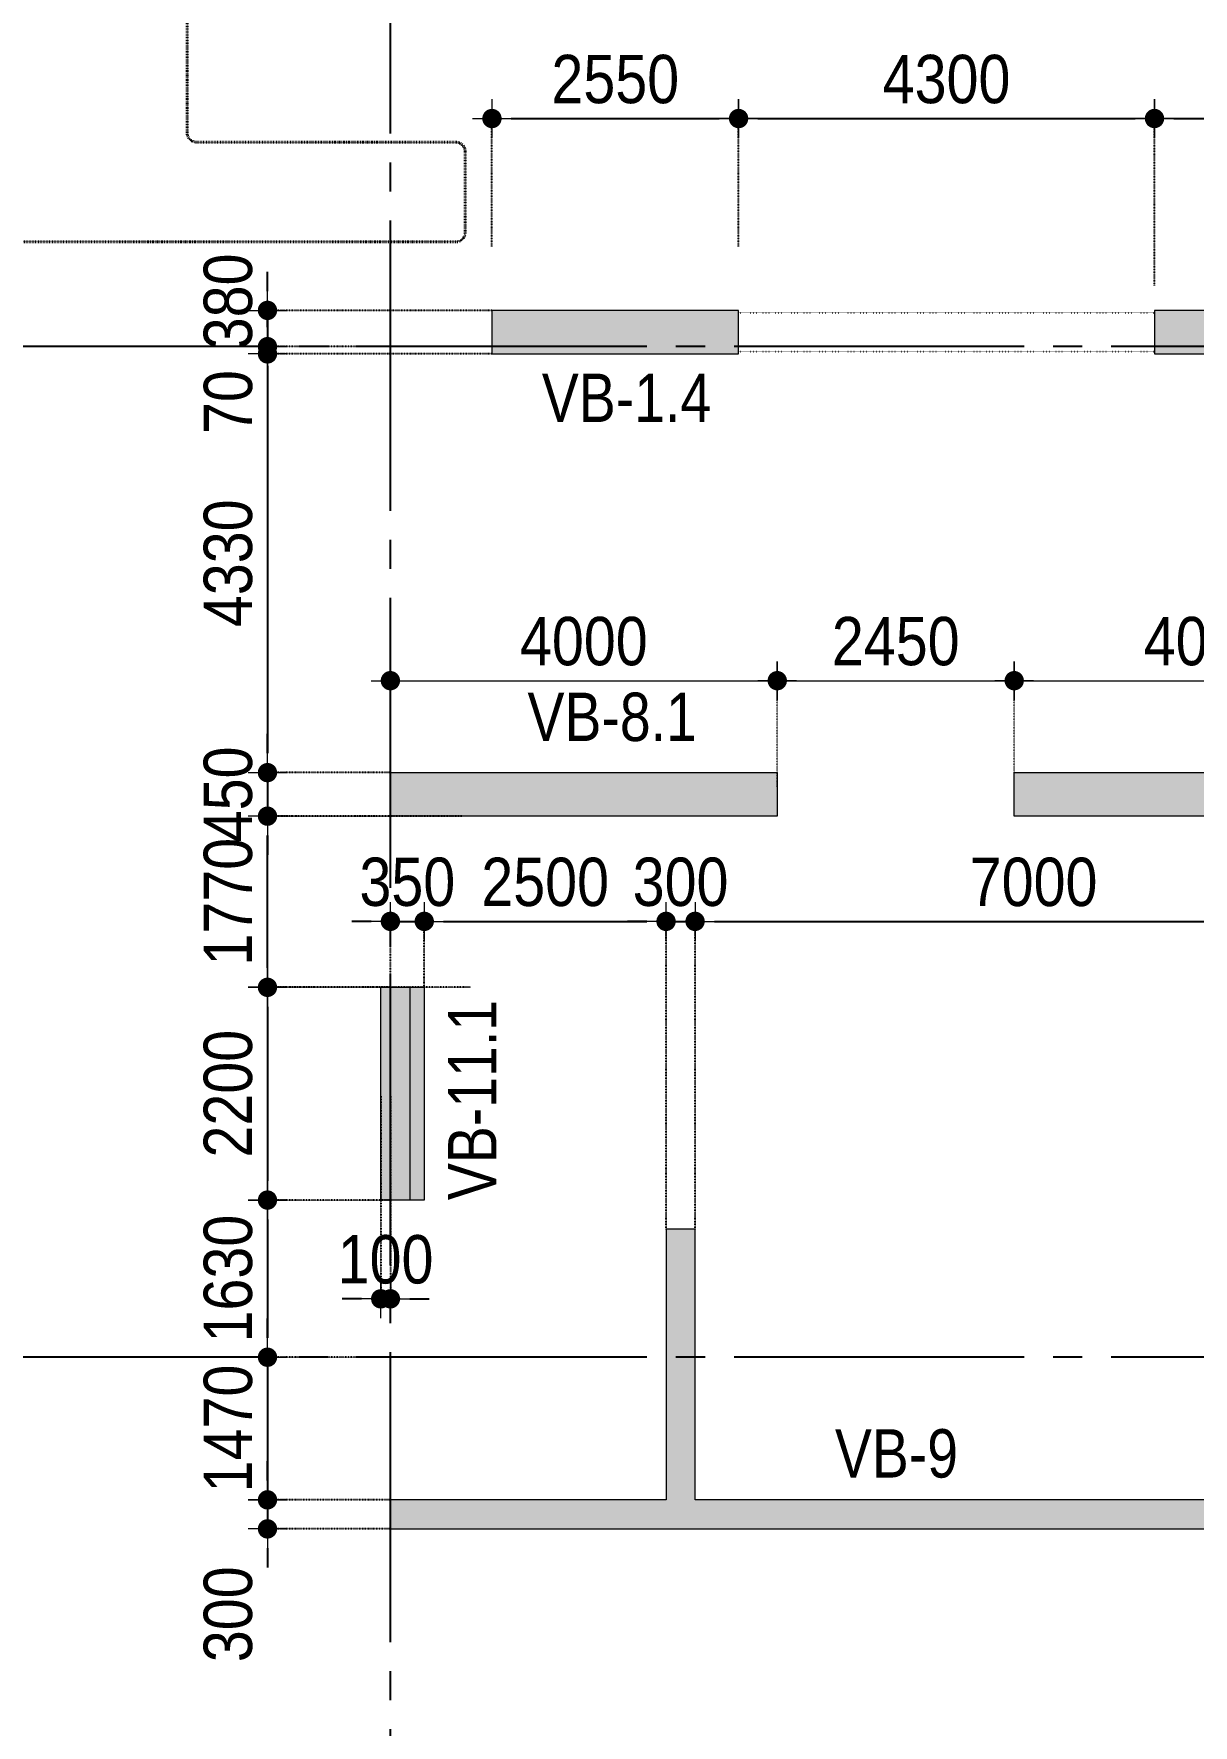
# Model space of a CAD drawing. Header units: millimetres. Extents: x -3973692 to -2843767, y 592734 to 838475.
# Drawn here: x -3675332 to -3663345, y 736776 to 754266 of the extents above; entities that cross this region are included whole.
import ezdxf
from ezdxf.enums import TextEntityAlignment as Align

# ---------------------------------------------------------------- set-up
doc = ezdxf.new("R2010")
doc.units = ezdxf.units.MM
doc.header["$MEASUREMENT"] = 0
doc.header["$PDMODE"] = 3
doc.header["$PDSIZE"] = -20
for name, pattern in [('CHG_XX_Luoi truc$0$MB_Luoi truc$0$Center101', [13, 10, -1, 1, -1]), ('DIVIDE2', [15.875, 6.35, -3.175, 0, -3.175, 0, -3.175]), ('DOT2', [0.125, 0, -0.125]), ('HIDDEN5', [2.8375, 1.25, -1.5875])]:
    doc.linetypes.add(name, pattern=pattern)
doc.layers.get('0').update_dxf_attribs({"lineweight": 9})
doc.layers.get('Defpoints').update_dxf_attribs({"color": 10, "lineweight": 0})
for name, color, linetype, lineweight in [("'S_General_Dim_1", 1, 'Continuous', 18), ("'S_General_Divide_3 Intermediate", 3, 'DIVIDE2', 40), ('CHG_XX_Cot_Ham 1$0$Ap0302_PC', 150, 'Continuous', 9), ('CHG_XX_Cot_Ham 1$0$Ap0302_PC @ 1', 150, 'Continuous', 9), ('CHG_XX_Cot_Ham 1$0$Ap0302_PC @ 150 VP1', 150, 'Continuous', 9), ('CHG_XX_Cot_Ham 1$0$Ap0302_PC @ 150 VP2', 150, 'Continuous', 9), ('CHG_XX_Cot_Ham 1$0$Ap0302_PC @ 150 VP3', 150, 'Continuous', 9), ('CHG_XX_Cot_Ham 1$0$Ap0302_PC @ 150 VP4', 150, 'Continuous', 9), ('CHG_XX_Cot_Ham 1$0$Ap0302_PC @ 150 VP5', 150, 'Continuous', 9), ('CHG_XX_Cot_Ham 1$0$Ap0302_PC @ 150 VP6', 150, 'Continuous', 9), ('CHG_XX_Cot_Ham 1$0$Ap0302_PC @ 150 VP7', 150, 'Continuous', 9), ('CHG_XX_Cot_Ham 1$0$Ap0302_PC @ 150 VP8', 150, 'Continuous', 9), ('CHG_XX_Cot_Ham 1$0$Ap0302_PC @ 150 VP9', 150, 'Continuous', 9), ('CHG_XX_Cot_Ham 1$0$Ap0302_PC @ 150 VPModel', 150, 'Continuous', 9), ('CHG_XX_Cot_Ham 1$0$Ap0311_H', 8, 'Continuous', 15), ('CHG_XX_Cot_Ham 1$0$Start net bao', 3, 'Continuous', 18), ('KTH', 154, 'Continuous', 9), ('TEXT', 7, 'Continuous', 15)]:
    doc.layers.add(name, color=color, linetype=linetype, lineweight=lineweight)
for name, color, linetype in [('CHG_XX_Cot_Ham 1$0$mb_cot tang 1-3$0$Concrete Line', 6, 'Continuous'), ('CHG_XX_Luoi truc$0$Grid', 34, 'Continuous'), ('CHG_XX_Luoi truc$0$Grid Line', 251, 'CHG_XX_Luoi truc$0$MB_Luoi truc$0$Center101'), ('dim', 1, 'Continuous')]:
    doc.layers.add(name, color=color, linetype=linetype)
doc.styles.add('arial', font='arial.ttf', dxfattribs={"width": 0.85})
doc.styles.add('CHG_XX_Luoi truc$0$MB_Luoi truc$0$Grid A-F$0$VNI-HelveCB', font='')
doc.styles.add('TTP-HelCon', font='')
doc.styles.get('CHG_XX_Luoi truc$0$MB_Luoi truc$0$Grid A-F$0$VNI-HelveCB').set_extended_font_data('VNI-Helve-Condense', bold=True)
doc.styles.get('TTP-HelCon').set_extended_font_data('VNI-Helve-Condense')
doc.dimstyles.new('200', dxfattribs={"dimscale": 200, "dimtxt": 2.5, "dimasz": 1, "dimexe": 0, "dimexo": 0, "dimgap": 0.75, "dimtad": 1, "dimdec": 0, "dimrnd": 10, "dimzin": 9, "dimdsep": 46, "dimtxsty": 'arial', "dimblk1": 'DIMDOT', "dimblk2": 'DIMDOT', "dimsah": 1, "dimcen": 2, "dimdle": 3, "dimclre": 8, "dimclrt": 2, "dimadec": 0, "dimazin": 0, "dimtfac": 1, "dimtdec": 0, "dimtix": 1, "dimtmove": 2, "dimatfit": 3, "dimldrblk": 'DIMPIJL', "dimfxl": 1, "dimtvp": 1.8, "dimtolj": 1, "dimtzin": 0, "dimarcsym": 0})

# ---------------------------------------------------------------- blocks, each defined once
blk = doc.blocks.new('*U2841')
at = {"layer": 'CHG_XX_Luoi truc$0$Grid Line'}
blk.add_line((0, 0), (0, 608), dxfattribs=at)
at = {"layer": 'CHG_XX_Luoi truc$0$Grid', "lineweight": -2, "style": 'CHG_XX_Luoi truc$0$MB_Luoi truc$0$Grid A-F$0$VNI-HelveCB'}
for tag, p in [('GRIDSUB', (0, 617)), ('GRID', (0, -9))]:
    blk.add_attdef(tag, text='', height=5, dxfattribs=at).set_placement(p, align=Align.MIDDLE)
blk = doc.blocks.new('*U2843')
at = {"layer": 'CHG_XX_Luoi truc$0$Grid Line'}
blk.add_line((0, 0), (0, 438), dxfattribs=at)
at = {"layer": 'CHG_XX_Luoi truc$0$Grid', "lineweight": -2, "style": 'CHG_XX_Luoi truc$0$MB_Luoi truc$0$Grid A-F$0$VNI-HelveCB'}
for tag, p in [('GRIDSUB', (0, 447)), ('GRID', (0, -9))]:
    blk.add_attdef(tag, text='', height=5, dxfattribs=at).set_placement(p, align=Align.MIDDLE)
blk = doc.blocks.new('CHG_XX_Luoi truc')
at = {"layer": 'CHG_XX_Luoi truc$0$Grid', "xscale": 300, "yscale": 300, "zscale": 300}
blk.add_blockref('*U2841', (76850, -12747), dxfattribs=at)
at = {"layer": 'CHG_XX_Luoi truc$0$Grid', "xscale": 300.0000000000013, "yscale": 300.0000000000013, "zscale": 300.0000000000013, "rotation": 90}
for p in [(110703, 141050), (110703, 130600)]:
    blk.add_blockref('*U2843', p, dxfattribs=at)
blk = doc.blocks.new('*U3241')
at = {"layer": 'CHG_XX_Cot_Ham 1$0$Ap0302_PC @ 1'}
h = blk.add_hatch(color=256, dxfattribs=at)
h.dxf.hatch_style = 1
h.paths.add_polyline_path([(450, 0), (0, 0), (0, -2550), (450, -2550)])
at = {"layer": 'CHG_XX_Cot_Ham 1$0$Ap0302_PC @ 150 VP1'}
h = blk.add_hatch(color=256, dxfattribs=at)
h.dxf.hatch_style = 1
h.paths.add_polyline_path([(450, 0), (0, 0), (0, -2550), (450, -2550)])
at = {"layer": 'CHG_XX_Cot_Ham 1$0$Ap0302_PC @ 150 VP2'}
h = blk.add_hatch(color=256, dxfattribs=at)
h.dxf.hatch_style = 1
h.paths.add_polyline_path([(450, 0), (0, 0), (0, -2550), (450, -2550)])
at = {"layer": 'CHG_XX_Cot_Ham 1$0$Ap0302_PC @ 150 VP3'}
h = blk.add_hatch(color=256, dxfattribs=at)
h.dxf.hatch_style = 1
h.paths.add_polyline_path([(450, 0), (0, 0), (0, -2550), (450, -2550)])
at = {"layer": 'CHG_XX_Cot_Ham 1$0$Ap0302_PC @ 150 VP4'}
h = blk.add_hatch(color=256, dxfattribs=at)
h.dxf.hatch_style = 1
h.paths.add_polyline_path([(450, 0), (0, 0), (0, -2550), (450, -2550)])
at = {"layer": 'CHG_XX_Cot_Ham 1$0$Ap0302_PC @ 150 VP5'}
h = blk.add_hatch(color=256, dxfattribs=at)
h.dxf.hatch_style = 1
h.paths.add_polyline_path([(450, 0), (0, 0), (0, -2550), (450, -2550)])
at = {"layer": 'CHG_XX_Cot_Ham 1$0$Ap0302_PC @ 150 VP6'}
h = blk.add_hatch(color=256, dxfattribs=at)
h.dxf.hatch_style = 1
h.paths.add_polyline_path([(450, 0), (0, 0), (0, -2550), (450, -2550)])
at = {"layer": 'CHG_XX_Cot_Ham 1$0$Ap0302_PC @ 150 VP7'}
h = blk.add_hatch(color=256, dxfattribs=at)
h.dxf.hatch_style = 1
h.paths.add_polyline_path([(450, 0), (0, 0), (0, -2550), (450, -2550)])
at = {"layer": 'CHG_XX_Cot_Ham 1$0$Ap0302_PC @ 150 VP8'}
h = blk.add_hatch(color=256, dxfattribs=at)
h.dxf.hatch_style = 1
h.paths.add_polyline_path([(450, 0), (0, 0), (0, -2550), (450, -2550)])
at = {"layer": 'CHG_XX_Cot_Ham 1$0$Ap0302_PC @ 150 VP9'}
h = blk.add_hatch(color=256, dxfattribs=at)
h.dxf.hatch_style = 1
h.paths.add_polyline_path([(450, 0), (0, 0), (0, -2550), (450, -2550)])
at = {"layer": 'CHG_XX_Cot_Ham 1$0$Ap0302_PC @ 150 VPModel'}
h = blk.add_hatch(color=256, dxfattribs=at)
h.dxf.hatch_style = 1
h.paths.add_polyline_path([(450, 0), (0, 0), (0, -2550), (450, -2550)])
blk = doc.blocks.new('CHG_XX_Cot_Ham 1$0$Block A_C450x2250')
at = {"layer": 'CHG_XX_Cot_Ham 1$0$Ap0302_PC'}
blk.add_lwpolyline([(450, -2550), (0, -2550), (0, 0), (450, 0)], close=True, dxfattribs=at)
blk.add_blockref('*U3241', (0, 0), dxfattribs=at)
blk = doc.blocks.new('CHG_XX_Cot_Ham 1$0$Block B_Core wall')
at = {"layer": 'CHG_XX_Cot_Ham 1$0$Ap0302_PC'}
for points in [[(-7300, 300), (-7300, 3100), (-7600, 3100), (-7600, 300)], [(0, 300), (0, 3100), (-300, 3100), (-300, 300)], [(0, 0), (0, 300), (-10450, 300), (-10450, 0)]]:
    blk.add_hatch(color=256, dxfattribs=at).paths.add_polyline_path(points)
for p, q in [((-7300, 3100), (-7600, 3100)), ((-7600, 3100), (-7600, 300)), ((-7300, 300), (-7300, 3100)), ((-300, 3100), (-300, 300)), ((0, 3100), (-300, 3100)), ((0, 0), (0, 3100)), ((-7600, 300), (-10450, 300)), ((-10450, 300), (-10450, 0)), ((-300, 300), (-7300, 300)), ((-10450, 0), (0, 0))]:
    blk.add_line(p, q, dxfattribs=at)
blk = doc.blocks.new('CHG_XX_Cot_Ham 1$0$Block A_C10450x300')
at = {"layer": 'CHG_XX_Cot_Ham 1$0$Ap0302_PC', "true_color": 0x139b48}
h = blk.add_hatch(color=114, dxfattribs=at)
h.dxf.hatch_style = 1
h.paths.add_polyline_path([(6450, 150), (6450, -300), (10450, -300), (10450, 150)])
h.paths.add_polyline_path([(4000, -300), (4000, 150), (0, 150), (0, -300)])
at = {"layer": 'CHG_XX_Cot_Ham 1$0$Ap0302_PC'}
for points in [[(0, 150), (4000, 150), (4000, -300), (0, -300)], [(6450, 150), (10450, 150), (10450, -300), (6450, -300)]]:
    blk.add_lwpolyline(points, close=True, dxfattribs=at)
blk = doc.blocks.new('*U3245')
at = {"layer": 'CHG_XX_Cot_Ham 1$0$Ap0302_PC @ 1', "true_color": 0xffffff}
h = blk.add_hatch(color=7, dxfattribs=at)
h.dxf.hatch_style = 1
h.paths.add_polyline_path([(77200, 134425), (76750, 134425), (76750, 132225), (77200, 132225)])
at = {"layer": 'CHG_XX_Cot_Ham 1$0$Ap0302_PC @ 150 VP1', "true_color": 0xffffff}
h = blk.add_hatch(color=7, dxfattribs=at)
h.dxf.hatch_style = 1
h.paths.add_polyline_path([(77200, 134425), (76750, 134425), (76750, 132225), (77200, 132225)])
at = {"layer": 'CHG_XX_Cot_Ham 1$0$Ap0302_PC @ 150 VP2', "true_color": 0xffffff}
h = blk.add_hatch(color=7, dxfattribs=at)
h.dxf.hatch_style = 1
h.paths.add_polyline_path([(77200, 134425), (76750, 134425), (76750, 132225), (77200, 132225)])
at = {"layer": 'CHG_XX_Cot_Ham 1$0$Ap0302_PC @ 150 VP3', "true_color": 0xffffff}
h = blk.add_hatch(color=7, dxfattribs=at)
h.dxf.hatch_style = 1
h.paths.add_polyline_path([(77200, 134425), (76750, 134425), (76750, 132225), (77200, 132225)])
at = {"layer": 'CHG_XX_Cot_Ham 1$0$Ap0302_PC @ 150 VP4', "true_color": 0xffffff}
h = blk.add_hatch(color=7, dxfattribs=at)
h.dxf.hatch_style = 1
h.paths.add_polyline_path([(77200, 134425), (76750, 134425), (76750, 132225), (77200, 132225)])
at = {"layer": 'CHG_XX_Cot_Ham 1$0$Ap0302_PC @ 150 VP5', "true_color": 0xffffff}
h = blk.add_hatch(color=7, dxfattribs=at)
h.dxf.hatch_style = 1
h.paths.add_polyline_path([(77200, 134425), (76750, 134425), (76750, 132225), (77200, 132225)])
at = {"layer": 'CHG_XX_Cot_Ham 1$0$Ap0302_PC @ 150 VP6', "true_color": 0xffffff}
h = blk.add_hatch(color=7, dxfattribs=at)
h.dxf.hatch_style = 1
h.paths.add_polyline_path([(77200, 134425), (76750, 134425), (76750, 132225), (77200, 132225)])
at = {"layer": 'CHG_XX_Cot_Ham 1$0$Ap0302_PC @ 150 VP7', "true_color": 0xffffff}
h = blk.add_hatch(color=7, dxfattribs=at)
h.dxf.hatch_style = 1
h.paths.add_polyline_path([(77200, 134425), (76750, 134425), (76750, 132225), (77200, 132225)])
at = {"layer": 'CHG_XX_Cot_Ham 1$0$Ap0302_PC @ 150 VP8', "true_color": 0xffffff}
h = blk.add_hatch(color=7, dxfattribs=at)
h.dxf.hatch_style = 1
h.paths.add_polyline_path([(77200, 134425), (76750, 134425), (76750, 132225), (77200, 132225)])
at = {"layer": 'CHG_XX_Cot_Ham 1$0$Ap0302_PC @ 150 VP9', "true_color": 0xffffff}
h = blk.add_hatch(color=7, dxfattribs=at)
h.dxf.hatch_style = 1
h.paths.add_polyline_path([(77200, 134425), (76750, 134425), (76750, 132225), (77200, 132225)])
at = {"layer": 'CHG_XX_Cot_Ham 1$0$Ap0302_PC @ 150 VPModel', "true_color": 0xffffff}
h = blk.add_hatch(color=7, dxfattribs=at)
h.dxf.hatch_style = 1
h.paths.add_polyline_path([(77200, 134425), (76750, 134425), (76750, 132225), (77200, 132225)])
blk = doc.blocks.new('CHG_XX_Cot_Ham 1')
at = {"layer": 'CHG_XX_Cot_Ham 1$0$Ap0311_H'}
h = blk.add_hatch(color=256, dxfattribs=at)
h.dxf.hatch_style = 1
h.paths.add_polyline_path([(99639.2, 163400), (-10900, 163400), (-10900, 85450), (-300, 85450), (-300, 84050), (32350, 84050), (32350, -9000), (103575.5, -9000), (106050, -6022), (106050, 158254.3)])
h.paths.add_polyline_path([(99533.7, 163100), (105750, 158110.4), (105750, 90450), (105650, 90450), (105650, 90450), (105750, 90450), (105750, 13850), (105750, 13825.9), (105750, -5913.6), (103434.7, -8700), (93600, -8700), (32650, -8700), (32650, 84350), (0, 84350), (0, 85750), (-10600, 85750), (-10600, 163100), (93600, 163100)], flags=16)
at = {"layer": 'CHG_XX_Cot_Ham 1$0$Ap0302_PC'}
blk.add_lwpolyline([(77050, 132225), (76750, 132225), (76750, 134425), (77050, 134425)], close=True, dxfattribs=at)
at = {"layer": 'CHG_XX_Cot_Ham 1$0$Start net bao'}
blk.add_lwpolyline([(76750, 134425), (77200, 134425), (77200, 132225), (76750, 132225)], close=True, dxfattribs=at)
at = {"layer": 'CHG_XX_Cot_Ham 1$0$Ap0302_PC', "xscale": -1, "rotation": 90}
for p in [(77900, 141425), (84750, 141425)]:
    blk.add_blockref('CHG_XX_Cot_Ham 1$0$Block A_C450x2250', p, dxfattribs=at)
at = {"layer": 'CHG_XX_Cot_Ham 1$0$Ap0302_PC', "rotation": 180}
blk.add_blockref('CHG_XX_Cot_Ham 1$0$Block A_C10450x300', (87300, 136345), dxfattribs=at)
at = {"layer": 'CHG_XX_Cot_Ham 1$0$Ap0302_PC'}
blk.add_blockref('*U3245', (0, 0), dxfattribs=at)
at = {"layer": 'CHG_XX_Cot_Ham 1$0$mb_cot tang 1-3$0$Concrete Line'}
for name, p in [('CHG_XX_Luoi truc', (0, 0)), ('CHG_XX_Cot_Ham 1$0$Block B_Core wall', (87300, 128825))]:
    blk.add_blockref(name, p, dxfattribs=at)
blk = doc.blocks.new('b')
at = {"layer": 'TEXT', "color": 3, "style": 'TTP-HelCon'}
for s, p in [('VB-1.4', (-21134, -11979)), ('VB-8.1', (-21282, -15278)), ('VB-9', (-18104, -22894))]:
    blk.add_text(s, height=500, dxfattribs=at).set_placement(p)
blk.add_text('VB-11.1', height=500, rotation=90, dxfattribs=at).set_placement((-21603, -20025))
blk = doc.blocks.new('DIMDOT')
for p, q in [((0, -1), (0, 1)), ((1, 0), (-1, 0))]:
    blk.add_line(p, q)
at = {"const_width": 0.5}
blk.add_lwpolyline([(-0.25, 0, 1), (0.25, 0, 1)], format="xyb", close=True, dxfattribs=at)
blk = doc.blocks.new('*D1485')
at = {"layer": "'S_General_Dim_1", "color": 0, "lineweight": -2, "transparency": 16777216}
for p, q in [((-3672916, 751606), (-3672916, 751806)), ((-3672916, 751406), (-3672916, 751031)), ((-3672916, 750831), (-3672916, 750631))]:
    blk.add_line(p, q, dxfattribs=at)
at = {"layer": "'S_General_Dim_1", "color": 8, "linetype": 'HIDDEN5', "lineweight": -2, "transparency": 16777216}
for p, q in [((-3670595, 751406), (-3672916, 751406)), ((-3670595, 751031), (-3672916, 751031))]:
    blk.add_line(p, q, dxfattribs=at)
at = {"layer": 'Defpoints', "color": 0, "transparency": 16777216}
for p in [(-3670595, 751406), (-3672916, 751031), (-3670595, 751031)]:
    blk.add_point(p, dxfattribs=at)
at = {"layer": "'S_General_Dim_1", "color": 0, "lineweight": -2, "transparency": 16777216, "xscale": 200, "yscale": 200, "zscale": 200}
for p, rotation in [((-3672916, 751406), 270), ((-3672916, 751031), 90)]:
    blk.add_blockref('DIMDOT', p, dxfattribs=dict(at, rotation=rotation))
at = {"layer": "'S_General_Dim_1", "color": 2, "transparency": 16777216, "insert": (-3673322, 751499), "char_height": 500, "attachment_point": 5, "rotation": 90, "style": 'arial'}
blk.add_mtext('\\A1;380', dxfattribs=at)
blk = doc.blocks.new('DIMPIJL')
at = {"linetype": 'ByBlock'}
blk.add_solid([(-2.5, 0.417), (-2.5, -0.417), (0, 0)], dxfattribs=at)
blk = doc.blocks.new('*D1486')
at = {"layer": "'S_General_Dim_1", "color": 0, "lineweight": -2, "transparency": 16777216}
for p, q in [((-3672916, 751231), (-3672916, 751431)), ((-3672916, 751031), (-3672916, 750956)), ((-3672916, 750756), (-3672916, 750556))]:
    blk.add_line(p, q, dxfattribs=at)
at = {"layer": "'S_General_Dim_1", "color": 8, "linetype": 'HIDDEN5', "lineweight": -2, "transparency": 16777216}
for p, q in [((-3670595, 751031), (-3672916, 751031)), ((-3670595, 750956), (-3672916, 750956))]:
    blk.add_line(p, q, dxfattribs=at)
at = {"layer": 'Defpoints', "color": 0, "transparency": 16777216}
for p in [(-3670595, 751031), (-3672916, 750956), (-3670595, 750956)]:
    blk.add_point(p, dxfattribs=at)
at = {"layer": "'S_General_Dim_1", "color": 0, "lineweight": -2, "transparency": 16777216, "xscale": 200, "yscale": 200, "zscale": 200}
for p, rotation in [((-3672916, 751031), 270), ((-3672916, 750956), 90)]:
    blk.add_blockref('DIMDOT', p, dxfattribs=dict(at, rotation=rotation))
at = {"layer": "'S_General_Dim_1", "color": 2, "transparency": 16777216, "insert": (-3673321, 750458), "char_height": 500, "attachment_point": 5, "rotation": 90, "style": 'arial'}
blk.add_mtext('\\A1;70', dxfattribs=at)
blk = doc.blocks.new('*D1487')
at = {"layer": "'S_General_Dim_1", "color": 8, "linetype": 'HIDDEN5', "lineweight": -2, "transparency": 16777216}
for p, q in [((-3670595, 750956), (-3672916, 750956)), ((-3671645, 746626), (-3672916, 746626))]:
    blk.add_line(p, q, dxfattribs=at)
at = {"layer": "'S_General_Dim_1", "color": 0, "lineweight": -2, "transparency": 16777216}
blk.add_line((-3672916, 750756), (-3672916, 746826), dxfattribs=at)
at = {"layer": 'Defpoints', "color": 0, "transparency": 16777216}
for p in [(-3670595, 750956), (-3672916, 746626), (-3671645, 746626)]:
    blk.add_point(p, dxfattribs=at)
at = {"layer": "'S_General_Dim_1", "color": 0, "lineweight": -2, "transparency": 16777216, "xscale": 200, "yscale": 200, "zscale": 200}
for p, rotation in [((-3672916, 750956), 90), ((-3672916, 746626), 270)]:
    blk.add_blockref('DIMDOT', p, dxfattribs=dict(at, rotation=rotation))
at = {"layer": "'S_General_Dim_1", "color": 2, "transparency": 16777216, "insert": (-3673322, 748791), "char_height": 500, "attachment_point": 5, "rotation": 90, "style": 'arial'}
blk.add_mtext('\\A1;4330', dxfattribs=at)
blk = doc.blocks.new('*D1488')
at = {"layer": "'S_General_Dim_1", "color": 0, "lineweight": -2, "transparency": 16777216}
for p, q in [((-3672916, 746826), (-3672916, 747026)), ((-3672916, 746626), (-3672916, 746176)), ((-3672916, 745976), (-3672916, 745776))]:
    blk.add_line(p, q, dxfattribs=at)
at = {"layer": "'S_General_Dim_1", "color": 8, "linetype": 'HIDDEN5', "lineweight": -2, "transparency": 16777216}
for p, q in [((-3671645, 746626), (-3672916, 746626)), ((-3671645, 746176), (-3672916, 746176))]:
    blk.add_line(p, q, dxfattribs=at)
at = {"layer": 'Defpoints', "color": 0, "transparency": 16777216}
for p in [(-3671645, 746626), (-3672916, 746176), (-3671645, 746176)]:
    blk.add_point(p, dxfattribs=at)
at = {"layer": "'S_General_Dim_1", "color": 0, "lineweight": -2, "transparency": 16777216, "xscale": 200, "yscale": 200, "zscale": 200}
for p, rotation in [((-3672916, 746626), 270), ((-3672916, 746176), 90)]:
    blk.add_blockref('DIMDOT', p, dxfattribs=dict(at, rotation=rotation))
at = {"layer": "'S_General_Dim_1", "color": 2, "transparency": 16777216, "insert": (-3673322, 746401), "char_height": 500, "attachment_point": 5, "rotation": 90, "style": 'arial'}
blk.add_mtext('\\A1;450', dxfattribs=at)
blk = doc.blocks.new('*D1489')
at = {"layer": "'S_General_Dim_1", "color": 8, "linetype": 'HIDDEN5', "lineweight": -2, "transparency": 16777216}
for p, q in [((-3671645, 744406), (-3672916, 744406)), ((-3671645, 742206), (-3672916, 742206))]:
    blk.add_line(p, q, dxfattribs=at)
at = {"layer": "'S_General_Dim_1", "color": 0, "lineweight": -2, "transparency": 16777216}
blk.add_line((-3672916, 744206), (-3672916, 742406), dxfattribs=at)
at = {"layer": 'Defpoints', "color": 0, "transparency": 16777216}
for p in [(-3671645, 744406), (-3672916, 742206), (-3671645, 742206)]:
    blk.add_point(p, dxfattribs=at)
at = {"layer": "'S_General_Dim_1", "color": 0, "lineweight": -2, "transparency": 16777216, "xscale": 200, "yscale": 200, "zscale": 200}
for p, rotation in [((-3672916, 744406), 90), ((-3672916, 742206), 270)]:
    blk.add_blockref('DIMDOT', p, dxfattribs=dict(at, rotation=rotation))
at = {"layer": "'S_General_Dim_1", "color": 2, "transparency": 16777216, "insert": (-3673322, 743306), "char_height": 500, "attachment_point": 5, "rotation": 90, "style": 'arial'}
blk.add_mtext('\\A1;2200', dxfattribs=at)
blk = doc.blocks.new('*D1526')
at = {"layer": "'S_General_Dim_1", "color": 8, "linetype": 'HIDDEN5', "lineweight": -2, "transparency": 16777216}
for p, q in [((-3670595, 752065), (-3670595, 753390)), ((-3668045, 752065), (-3668045, 753390))]:
    blk.add_line(p, q, dxfattribs=at)
at = {"layer": "'S_General_Dim_1", "color": 0, "lineweight": -2, "transparency": 16777216}
blk.add_line((-3670395, 753390), (-3668245, 753390), dxfattribs=at)
at = {"layer": 'Defpoints', "color": 0, "transparency": 16777216}
for p in [(-3668045, 753390), (-3670595, 752065), (-3668045, 752065)]:
    blk.add_point(p, dxfattribs=at)
at = {"layer": "'S_General_Dim_1", "color": 0, "lineweight": -2, "transparency": 16777216, "xscale": 200, "yscale": 200, "zscale": 200, "rotation": 180}
blk.add_blockref('DIMDOT', (-3670595, 753390), dxfattribs=at)
at = {"layer": "'S_General_Dim_1", "color": 0, "lineweight": -2, "transparency": 16777216, "xscale": 200, "yscale": 200, "zscale": 200}
blk.add_blockref('DIMDOT', (-3668045, 753390), dxfattribs=at)
at = {"layer": "'S_General_Dim_1", "color": 2, "transparency": 16777216, "insert": (-3669320, 753795), "char_height": 500, "attachment_point": 5, "style": 'arial'}
blk.add_mtext('\\A1;2550', dxfattribs=at)
blk = doc.blocks.new('*D1527')
at = {"layer": "'S_General_Dim_1", "color": 8, "linetype": 'HIDDEN5', "lineweight": -2, "transparency": 16777216}
for p, q in [((-3668045, 752065), (-3668045, 753390)), ((-3663745, 751665), (-3663745, 753390))]:
    blk.add_line(p, q, dxfattribs=at)
at = {"layer": "'S_General_Dim_1", "color": 0, "lineweight": -2, "transparency": 16777216}
blk.add_line((-3667845, 753390), (-3663945, 753390), dxfattribs=at)
at = {"layer": 'Defpoints', "color": 0, "transparency": 16777216}
for p in [(-3663745, 753390), (-3668045, 752065), (-3663745, 751665)]:
    blk.add_point(p, dxfattribs=at)
at = {"layer": "'S_General_Dim_1", "color": 0, "lineweight": -2, "transparency": 16777216, "xscale": 200, "yscale": 200, "zscale": 200, "rotation": 180}
blk.add_blockref('DIMDOT', (-3668045, 753390), dxfattribs=at)
at = {"layer": "'S_General_Dim_1", "color": 0, "lineweight": -2, "transparency": 16777216, "xscale": 200, "yscale": 200, "zscale": 200}
blk.add_blockref('DIMDOT', (-3663745, 753390), dxfattribs=at)
at = {"layer": "'S_General_Dim_1", "color": 2, "transparency": 16777216, "insert": (-3665895, 753795), "char_height": 500, "attachment_point": 5, "style": 'arial'}
blk.add_mtext('\\A1;4300', dxfattribs=at)
blk = doc.blocks.new('*D1528')
at = {"layer": "'S_General_Dim_1", "color": 8, "linetype": 'HIDDEN5', "lineweight": -2, "transparency": 16777216}
for p, q in [((-3663745, 751665), (-3663745, 753390)), ((-3661195, 751665), (-3661195, 753390))]:
    blk.add_line(p, q, dxfattribs=at)
at = {"layer": "'S_General_Dim_1", "color": 0, "lineweight": -2, "transparency": 16777216}
blk.add_line((-3663545, 753390), (-3661395, 753390), dxfattribs=at)
at = {"layer": 'Defpoints', "color": 0, "transparency": 16777216}
for p in [(-3661195, 753390), (-3663745, 751665), (-3661195, 751665)]:
    blk.add_point(p, dxfattribs=at)
at = {"layer": "'S_General_Dim_1", "color": 0, "lineweight": -2, "transparency": 16777216, "xscale": 200, "yscale": 200, "zscale": 200, "rotation": 180}
blk.add_blockref('DIMDOT', (-3663745, 753390), dxfattribs=at)
at = {"layer": "'S_General_Dim_1", "color": 0, "lineweight": -2, "transparency": 16777216, "xscale": 200, "yscale": 200, "zscale": 200}
blk.add_blockref('DIMDOT', (-3661195, 753390), dxfattribs=at)
at = {"layer": "'S_General_Dim_1", "color": 2, "transparency": 16777216, "insert": (-3662470, 753795), "char_height": 500, "attachment_point": 5, "style": 'arial'}
blk.add_mtext('\\A1;2550', dxfattribs=at)
blk = doc.blocks.new('*D1569')
at = {"layer": "'S_General_Dim_1", "color": 8, "linetype": 'HIDDEN5', "lineweight": -2, "transparency": 16777216}
for p, q in [((-3671645, 742206), (-3672916, 742206)), ((-3671645, 740581), (-3672916, 740581))]:
    blk.add_line(p, q, dxfattribs=at)
at = {"layer": "'S_General_Dim_1", "color": 0, "lineweight": -2, "transparency": 16777216}
blk.add_line((-3672916, 742006), (-3672916, 740781), dxfattribs=at)
at = {"layer": 'Defpoints', "color": 0, "transparency": 16777216}
for p in [(-3671645, 742206), (-3672916, 740581), (-3671645, 740581)]:
    blk.add_point(p, dxfattribs=at)
at = {"layer": "'S_General_Dim_1", "color": 0, "lineweight": -2, "transparency": 16777216, "xscale": 200, "yscale": 200, "zscale": 200}
for p, rotation in [((-3672916, 742206), 90), ((-3672916, 740581), 270)]:
    blk.add_blockref('DIMDOT', p, dxfattribs=dict(at, rotation=rotation))
at = {"layer": "'S_General_Dim_1", "color": 2, "transparency": 16777216, "insert": (-3673322, 741394), "char_height": 500, "attachment_point": 5, "rotation": 90, "style": 'arial'}
blk.add_mtext('\\A1;1630', dxfattribs=at)
blk = doc.blocks.new('*D1570')
at = {"layer": "'S_General_Dim_1", "color": 0, "lineweight": -2, "transparency": 16777216}
for p, q in [((-3671845, 745088), (-3672045, 745088)), ((-3671645, 745088), (-3671295, 745088)), ((-3671095, 745088), (-3670895, 745088))]:
    blk.add_line(p, q, dxfattribs=at)
at = {"layer": "'S_General_Dim_1", "color": 8, "linetype": 'HIDDEN5', "lineweight": -2, "transparency": 16777216}
for p, q in [((-3671645, 744406), (-3671645, 745088)), ((-3671295, 744406), (-3671295, 745088))]:
    blk.add_line(p, q, dxfattribs=at)
at = {"layer": 'Defpoints', "color": 0, "transparency": 16777216}
for p in [(-3671295, 745088), (-3671645, 744406), (-3671295, 744406)]:
    blk.add_point(p, dxfattribs=at)
at = {"layer": "'S_General_Dim_1", "color": 0, "lineweight": -2, "transparency": 16777216, "xscale": 200, "yscale": 200, "zscale": 200}
blk.add_blockref('DIMDOT', (-3671645, 745088), dxfattribs=at)
at = {"layer": "'S_General_Dim_1", "color": 0, "lineweight": -2, "transparency": 16777216, "xscale": 200, "yscale": 200, "zscale": 200, "rotation": 180}
blk.add_blockref('DIMDOT', (-3671295, 745088), dxfattribs=at)
at = {"layer": "'S_General_Dim_1", "color": 2, "transparency": 16777216, "insert": (-3671470, 745494), "char_height": 500, "attachment_point": 5, "style": 'arial'}
blk.add_mtext('\\A1;350', dxfattribs=at)
blk = doc.blocks.new('*D1572')
at = {"layer": "'S_General_Dim_1", "color": 0, "lineweight": -2, "transparency": 16777216}
for p, q in [((-3672916, 740781), (-3672916, 740981)), ((-3672916, 740581), (-3672916, 739106)), ((-3672916, 738906), (-3672916, 738706))]:
    blk.add_line(p, q, dxfattribs=at)
at = {"layer": "'S_General_Dim_1", "color": 8, "linetype": 'HIDDEN5', "lineweight": -2, "transparency": 16777216}
for p, q in [((-3671645, 740581), (-3672916, 740581)), ((-3671645, 739106), (-3672916, 739106))]:
    blk.add_line(p, q, dxfattribs=at)
at = {"layer": 'Defpoints', "color": 0, "transparency": 16777216}
for p in [(-3671645, 740581), (-3672916, 739106), (-3671645, 739106)]:
    blk.add_point(p, dxfattribs=at)
at = {"layer": "'S_General_Dim_1", "color": 0, "lineweight": -2, "transparency": 16777216, "xscale": 200, "yscale": 200, "zscale": 200}
for p, rotation in [((-3672916, 740581), 270), ((-3672916, 739106), 90)]:
    blk.add_blockref('DIMDOT', p, dxfattribs=dict(at, rotation=rotation))
at = {"layer": "'S_General_Dim_1", "color": 2, "transparency": 16777216, "insert": (-3673322, 739844), "char_height": 500, "attachment_point": 5, "rotation": 90, "style": 'arial'}
blk.add_mtext('\\A1;1470', dxfattribs=at)
blk = doc.blocks.new('*D1573')
at = {"layer": "'S_General_Dim_1", "color": 0, "lineweight": -2, "transparency": 16777216}
for p, q in [((-3672916, 739306), (-3672916, 739506)), ((-3672916, 739106), (-3672916, 738806)), ((-3672916, 738606), (-3672916, 738406))]:
    blk.add_line(p, q, dxfattribs=at)
at = {"layer": "'S_General_Dim_1", "color": 8, "linetype": 'HIDDEN5', "lineweight": -2, "transparency": 16777216}
for p, q in [((-3671645, 739106), (-3672916, 739106)), ((-3671645, 738806), (-3672916, 738806))]:
    blk.add_line(p, q, dxfattribs=at)
at = {"layer": 'Defpoints', "color": 0, "transparency": 16777216}
for p in [(-3671645, 739106), (-3672916, 738806), (-3671645, 738806)]:
    blk.add_point(p, dxfattribs=at)
at = {"layer": "'S_General_Dim_1", "color": 0, "lineweight": -2, "transparency": 16777216, "xscale": 200, "yscale": 200, "zscale": 200}
for p, rotation in [((-3672916, 739106), 270), ((-3672916, 738806), 90)]:
    blk.add_blockref('DIMDOT', p, dxfattribs=dict(at, rotation=rotation))
at = {"layer": "'S_General_Dim_1", "color": 2, "transparency": 16777216, "insert": (-3673322, 737923), "char_height": 500, "attachment_point": 5, "rotation": 90, "style": 'arial'}
blk.add_mtext('\\A1;300', dxfattribs=at)
blk = doc.blocks.new('*D1574')
at = {"layer": "'S_General_Dim_1", "color": 8, "linetype": 'HIDDEN5', "lineweight": -2, "transparency": 16777216}
for p, q in [((-3671295, 744406), (-3671295, 745088)), ((-3668795, 741906), (-3668795, 745088))]:
    blk.add_line(p, q, dxfattribs=at)
at = {"layer": "'S_General_Dim_1", "color": 0, "lineweight": -2, "transparency": 16777216}
blk.add_line((-3671095, 745088), (-3668995, 745088), dxfattribs=at)
at = {"layer": 'Defpoints', "color": 0, "transparency": 16777216}
for p in [(-3668795, 745088), (-3671295, 744406), (-3668795, 741906)]:
    blk.add_point(p, dxfattribs=at)
at = {"layer": "'S_General_Dim_1", "color": 0, "lineweight": -2, "transparency": 16777216, "xscale": 200, "yscale": 200, "zscale": 200, "rotation": 180}
blk.add_blockref('DIMDOT', (-3671295, 745088), dxfattribs=at)
at = {"layer": "'S_General_Dim_1", "color": 0, "lineweight": -2, "transparency": 16777216, "xscale": 200, "yscale": 200, "zscale": 200}
blk.add_blockref('DIMDOT', (-3668795, 745088), dxfattribs=at)
at = {"layer": "'S_General_Dim_1", "color": 2, "transparency": 16777216, "insert": (-3670045, 745493), "char_height": 500, "attachment_point": 5, "style": 'arial'}
blk.add_mtext('\\A1;2500', dxfattribs=at)
blk = doc.blocks.new('*D1575')
at = {"layer": "'S_General_Dim_1", "color": 0, "lineweight": -2, "transparency": 16777216}
for p, q in [((-3668995, 745088), (-3669195, 745088)), ((-3668795, 745088), (-3668495, 745088)), ((-3668295, 745088), (-3668095, 745088))]:
    blk.add_line(p, q, dxfattribs=at)
at = {"layer": "'S_General_Dim_1", "color": 8, "linetype": 'HIDDEN5', "lineweight": -2, "transparency": 16777216}
for p, q in [((-3668795, 741906), (-3668795, 745088)), ((-3668495, 741906), (-3668495, 745088))]:
    blk.add_line(p, q, dxfattribs=at)
at = {"layer": 'Defpoints', "color": 0, "transparency": 16777216}
for p in [(-3668495, 745088), (-3668795, 741906), (-3668495, 741906)]:
    blk.add_point(p, dxfattribs=at)
at = {"layer": "'S_General_Dim_1", "color": 0, "lineweight": -2, "transparency": 16777216, "xscale": 200, "yscale": 200, "zscale": 200}
blk.add_blockref('DIMDOT', (-3668795, 745088), dxfattribs=at)
at = {"layer": "'S_General_Dim_1", "color": 0, "lineweight": -2, "transparency": 16777216, "xscale": 200, "yscale": 200, "zscale": 200, "rotation": 180}
blk.add_blockref('DIMDOT', (-3668495, 745088), dxfattribs=at)
at = {"layer": "'S_General_Dim_1", "color": 2, "transparency": 16777216, "insert": (-3668645, 745494), "char_height": 500, "attachment_point": 5, "style": 'arial'}
blk.add_mtext('\\A1;300', dxfattribs=at)
blk = doc.blocks.new('*D1576')
at = {"layer": "'S_General_Dim_1", "color": 8, "linetype": 'HIDDEN5', "lineweight": -2, "transparency": 16777216}
for p, q in [((-3668495, 741906), (-3668495, 745088)), ((-3661495, 741906), (-3661495, 745088))]:
    blk.add_line(p, q, dxfattribs=at)
at = {"layer": "'S_General_Dim_1", "color": 0, "lineweight": -2, "transparency": 16777216}
blk.add_line((-3668295, 745088), (-3661695, 745088), dxfattribs=at)
at = {"layer": 'Defpoints', "color": 0, "transparency": 16777216}
for p in [(-3661495, 745088), (-3668495, 741906), (-3661495, 741906)]:
    blk.add_point(p, dxfattribs=at)
at = {"layer": "'S_General_Dim_1", "color": 0, "lineweight": -2, "transparency": 16777216, "xscale": 200, "yscale": 200, "zscale": 200, "rotation": 180}
blk.add_blockref('DIMDOT', (-3668495, 745088), dxfattribs=at)
at = {"layer": "'S_General_Dim_1", "color": 0, "lineweight": -2, "transparency": 16777216, "xscale": 200, "yscale": 200, "zscale": 200}
blk.add_blockref('DIMDOT', (-3661495, 745088), dxfattribs=at)
at = {"layer": "'S_General_Dim_1", "color": 2, "transparency": 16777216, "insert": (-3664995, 745493), "char_height": 500, "attachment_point": 5, "style": 'arial'}
blk.add_mtext('\\A1;7000', dxfattribs=at)
blk = doc.blocks.new('*D2550')
at = {"layer": "'S_General_Dim_1", "color": 8, "linetype": 'HIDDEN5', "lineweight": -2, "transparency": 16777216}
for p, q in [((76850, 136500), (76850, 137596)), ((80850, 136500), (80850, 137596))]:
    blk.add_line(p, q, dxfattribs=at)
at = {"layer": "'S_General_Dim_1", "color": 0, "lineweight": -2, "transparency": 16777216}
blk.add_line((77050, 137596), (80650, 137596), dxfattribs=at)
at = {"layer": 'Defpoints', "color": 0, "transparency": 16777216}
for p in [(80850, 137596), (76850, 136500), (80850, 136500)]:
    blk.add_point(p, dxfattribs=at)
at = {"layer": "'S_General_Dim_1", "color": 0, "lineweight": -2, "transparency": 16777216, "xscale": 200, "yscale": 200, "zscale": 200, "rotation": 180}
blk.add_blockref('DIMDOT', (76850, 137596), dxfattribs=at)
at = {"layer": "'S_General_Dim_1", "color": 0, "lineweight": -2, "transparency": 16777216, "xscale": 200, "yscale": 200, "zscale": 200}
blk.add_blockref('DIMDOT', (80850, 137596), dxfattribs=at)
at = {"layer": "'S_General_Dim_1", "color": 2, "transparency": 16777216, "insert": (78850, 138002), "char_height": 500, "attachment_point": 5, "style": 'arial'}
blk.add_mtext('\\A1;4000', dxfattribs=at)
blk = doc.blocks.new('*D2551')
at = {"layer": "'S_General_Dim_1", "color": 8, "linetype": 'HIDDEN5', "lineweight": -2, "transparency": 16777216}
for p, q in [((80850, 136500), (80850, 137596)), ((83300, 136500), (83300, 137596))]:
    blk.add_line(p, q, dxfattribs=at)
at = {"layer": "'S_General_Dim_1", "color": 0, "lineweight": -2, "transparency": 16777216}
blk.add_line((81050, 137596), (83100, 137596), dxfattribs=at)
at = {"layer": 'Defpoints', "color": 0, "transparency": 16777216}
for p in [(83300, 137596), (80850, 136500), (83300, 136500)]:
    blk.add_point(p, dxfattribs=at)
at = {"layer": "'S_General_Dim_1", "color": 0, "lineweight": -2, "transparency": 16777216, "xscale": 200, "yscale": 200, "zscale": 200, "rotation": 180}
blk.add_blockref('DIMDOT', (80850, 137596), dxfattribs=at)
at = {"layer": "'S_General_Dim_1", "color": 0, "lineweight": -2, "transparency": 16777216, "xscale": 200, "yscale": 200, "zscale": 200}
blk.add_blockref('DIMDOT', (83300, 137596), dxfattribs=at)
at = {"layer": "'S_General_Dim_1", "color": 2, "transparency": 16777216, "insert": (82075, 138002), "char_height": 500, "attachment_point": 5, "style": 'arial'}
blk.add_mtext('\\A1;2450', dxfattribs=at)
blk = doc.blocks.new('*D2552')
at = {"layer": 'Defpoints', "color": 8, "linetype": 'HIDDEN5', "lineweight": -2, "transparency": 16777216}
for p, q in [((83300, 136500), (83300, 137596)), ((87300, 136500), (87300, 137596))]:
    blk.add_line(p, q, dxfattribs=at)
at = {"layer": 'Defpoints', "color": 0, "lineweight": -2, "transparency": 16777216}
blk.add_line((83500, 137596), (87100, 137596), dxfattribs=at)
at = {"layer": 'Defpoints', "color": 0, "transparency": 16777216}
for p in [(87300, 137596), (83300, 136500), (87300, 136500)]:
    blk.add_point(p, dxfattribs=at)
at = {"layer": 'Defpoints', "color": 0, "lineweight": -2, "transparency": 16777216, "xscale": 200, "yscale": 200, "zscale": 200, "rotation": 180}
blk.add_blockref('DIMDOT', (83300, 137596), dxfattribs=at)
at = {"layer": 'Defpoints', "color": 0, "lineweight": -2, "transparency": 16777216, "xscale": 200, "yscale": 200, "zscale": 200}
blk.add_blockref('DIMDOT', (87300, 137596), dxfattribs=at)
at = {"layer": 'Defpoints', "color": 2, "transparency": 16777216, "insert": (85300, 138002), "char_height": 500, "attachment_point": 5, "style": 'arial'}
blk.add_mtext('\\A1;4000', dxfattribs=at)
blk = doc.blocks.new('*D2609')
at = {"layer": 'Defpoints', "color": 0, "transparency": 16777216}
for p in [(-3671745, 743285), (-3671645, 743285), (-3671645, 741185)]:
    blk.add_point(p, dxfattribs=at)
at = {"layer": 'KTH', "color": 8, "linetype": 'HIDDEN5', "lineweight": -2, "transparency": 16777216}
for p, q in [((-3671745, 743285), (-3671745, 741185)), ((-3671645, 743285), (-3671645, 741185))]:
    blk.add_line(p, q, dxfattribs=at)
at = {"layer": 'KTH', "color": 0, "lineweight": -2, "transparency": 16777216}
for p, q in [((-3671945, 741185), (-3672145, 741185)), ((-3671745, 741185), (-3671645, 741185)), ((-3671445, 741185), (-3671245, 741185))]:
    blk.add_line(p, q, dxfattribs=at)
at = {"layer": 'KTH', "color": 0, "lineweight": -2, "transparency": 16777216, "xscale": 200, "yscale": 200, "zscale": 200}
blk.add_blockref('DIMDOT', (-3671745, 741185), dxfattribs=at)
at = {"layer": 'KTH', "color": 0, "lineweight": -2, "transparency": 16777216, "xscale": 200, "yscale": 200, "zscale": 200, "rotation": 180}
blk.add_blockref('DIMDOT', (-3671645, 741185), dxfattribs=at)
at = {"layer": 'KTH', "color": 2, "transparency": 16777216, "insert": (-3671695, 741590), "char_height": 500, "attachment_point": 5, "style": 'arial'}
blk.add_mtext('\\A1;100', dxfattribs=at)
blk = doc.blocks.new('*D2620')
at = {"layer": 'Defpoints', "color": 0, "transparency": 16777216}
for p in [(-3672916, 746176), (-3670902, 746176), (-3670816, 744406)]:
    blk.add_point(p, dxfattribs=at)
at = {"layer": 'KTH', "color": 8, "linetype": 'HIDDEN5', "lineweight": -2, "transparency": 16777216}
for p, q in [((-3670902, 746176), (-3672916, 746176)), ((-3670816, 744406), (-3672916, 744406))]:
    blk.add_line(p, q, dxfattribs=at)
at = {"layer": 'KTH', "color": 0, "lineweight": -2, "transparency": 16777216}
blk.add_line((-3672916, 744606), (-3672916, 745976), dxfattribs=at)
at = {"layer": 'KTH', "color": 0, "lineweight": -2, "transparency": 16777216, "xscale": 200, "yscale": 200, "zscale": 200}
for p, rotation in [((-3672916, 746176), 90), ((-3672916, 744406), 270)]:
    blk.add_blockref('DIMDOT', p, dxfattribs=dict(at, rotation=rotation))
at = {"layer": 'KTH', "color": 2, "transparency": 16777216, "insert": (-3673322, 745291), "char_height": 500, "attachment_point": 5, "rotation": 90, "style": 'arial'}
blk.add_mtext('\\A1;1770', dxfattribs=at)
blk = doc.blocks.new('111')
at = {"layer": "'S_General_Dim_1"}
for base, p1, p2, picture, middle in [((80850, 137596.3), (76850, 136500), (80850, 136500), '*D2550', (78850, 138001.6)), ((83300, 137596.3), (80850, 136500), (83300, 136500), '*D2551', (82075, 138001.6))]:
    dim = blk.add_linear_dim(base=base, p1=p1, p2=p2, dimstyle='200', dxfattribs=at)
    dim.commit()
    dim.dimension.update_dxf_attribs({"geometry": picture, "text_midpoint": middle})
at = {"layer": 'Defpoints'}
dim = blk.add_linear_dim(base=(87300, 137596.3), p1=(83300, 136500), p2=(87300, 136500), dimstyle='200', dxfattribs=at)
dim.commit()
dim.dimension.update_dxf_attribs({"geometry": '*D2552', "text_midpoint": (85300, 138001.6)})

msp = doc.modelspace()

# ---------------------------------------------------------------- linework, layer by layer
at = {"layer": "'S_General_Divide_3 Intermediate"}
msp.add_lwpolyline([(-3670784.1, 764520.5), (-3678131.2, 764520.5, 0.4142136), (-3678231.2, 764420.5), (-3678231.2, 752213.8, 0.4142136), (-3678131.2, 752113.8), (-3670970.5, 752113.8, 0.4142136), (-3670870.5, 752213.8), (-3670870.5, 753044.9, 0.4142136), (-3670970.5, 753144.9), (-3673647.3, 753144.9, -0.4142136), (-3673747.3, 753244.9), (-3673747.3, 763538.8, -0.4142136), (-3673647.3, 763638.8), (-3670784.1, 763638.8, 0.4142136), (-3670684.1, 763738.8), (-3670684.1, 764420.5, 0.4142136)], format="xyb", close=True, dxfattribs=at)
at = {"layer": 'dim', "linetype": 'DOT2', "ltscale": 10}
for p, q in [((-3668045.2, 751381), (-3663745.2, 751381)), ((-3668045.2, 750981), (-3663745.2, 750981))]:
    msp.add_line(p, q, dxfattribs=at)

# ---------------------------------------------------------------- block references
at = {"layer": "'S_General_Divide_3 Intermediate"}
msp.add_blockref('CHG_XX_Cot_Ham 1', (-3748495.2, 609981), dxfattribs=at)
at = {"layer": 'dim'}
msp.add_blockref('b', (-3648945.2, 762231), dxfattribs=at)
at = {"layer": 'TEXT'}
msp.add_blockref('111', (-3748495.2, 609981), dxfattribs=at)

# ---------------------------------------------------------------- dimensions: what is measured, and where the dimension line sits
at = {"layer": "'S_General_Dim_1"}
for base, p1, p2, picture, middle in [((-3668045.2, 753390), (-3670595.2, 752065.2), (-3668045.2, 752065.2), '*D1526', (-3669320.2, 753795.3)), ((-3663745.2, 753390), (-3668045.2, 752065.2), (-3663745.2, 751665.2), '*D1527', (-3665895.2, 753795.4)), ((-3661195.2, 753390), (-3663745.2, 751665.2), (-3661195.2, 751665.2), '*D1528', (-3662470.2, 753795.3)), ((-3671295.2, 745088.1), (-3671645.2, 744406), (-3671295.2, 744406), '*D1570', (-3671470.2, 745493.5)), ((-3668795.2, 745088.1), (-3671295.2, 744406), (-3668795.2, 741906), '*D1574', (-3670045.2, 745493.3)), ((-3668495.2, 745088.1), (-3668795.2, 741906), (-3668495.2, 741906), '*D1575', (-3668645.2, 745493.5)), ((-3661495.2, 745088.1), (-3668495.2, 741906), (-3661495.2, 741906), '*D1576', (-3664995.2, 745493.3))]:
    dim = msp.add_linear_dim(base=base, p1=p1, p2=p2, dimstyle='200', dxfattribs=at)
    dim.commit()
    dim.dimension.update_dxf_attribs({"geometry": picture, "text_midpoint": middle})
for base, p1, p2, picture, middle in [((-3672916.4, 751031), (-3670595.2, 751406), (-3670595.2, 751031), '*D1485', (-3673321.8, 751498.9)), ((-3672916.4, 750956), (-3670595.2, 751031), (-3670595.2, 750956), '*D1486', (-3673320.6, 750457.5)), ((-3672916.4, 738806), (-3671645.2, 739106), (-3671645.2, 738806), '*D1573', (-3673321.8, 737923.4))]:
    dim = msp.add_linear_dim(base=base, p1=p1, p2=p2, angle=90, dimstyle='200', dxfattribs=at)
    dim.commit()
    dim.dimension.update_dxf_attribs({"geometry": picture, "text_midpoint": middle, "dimtype": 160})
for base, p1, p2, picture, middle in [((-3672916.4, 746625.8), (-3670595.2, 750956), (-3671645.2, 746625.8), '*D1487', (-3673321.8, 748790.9)), ((-3672916.4, 746176), (-3671645.2, 746626), (-3671645.2, 746176), '*D1488', (-3673321.6, 746401)), ((-3672916.4, 742206), (-3671645.2, 744406), (-3671645.2, 742206), '*D1489', (-3673321.6, 743306)), ((-3672916.4, 740581), (-3671645.2, 742206), (-3671645.2, 740581), '*D1569', (-3673321.8, 741393.5)), ((-3672916.4, 739106), (-3671645.2, 740581), (-3671645.2, 739106), '*D1572', (-3673321.6, 739843.5))]:
    dim = msp.add_linear_dim(base=base, p1=p1, p2=p2, angle=90, dimstyle='200', dxfattribs=at)
    dim.commit()
    dim.dimension.update_dxf_attribs({"geometry": picture, "text_midpoint": middle})
at = {"layer": 'KTH'}
dim = msp.add_linear_dim(base=(-3672916.4, 746176), p1=(-3670816.4, 744406), p2=(-3670902.4, 746176), angle=90, dimstyle='200', dxfattribs=at)
dim.commit()
dim.dimension.update_dxf_attribs({"geometry": '*D2620', "text_midpoint": (-3673321.6, 745291)})
dim = msp.add_linear_dim(base=(-3671645.2, 741185.1), p1=(-3671745.2, 743285.1), p2=(-3671645.2, 743285.1), dimstyle='200', dxfattribs=at)
dim.commit()
dim.dimension.update_dxf_attribs({"geometry": '*D2609', "text_midpoint": (-3671695.2, 741590.4)})

doc.saveas('drawing.dxf')
